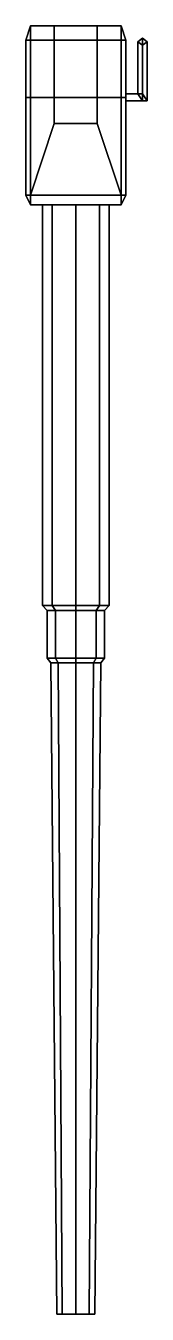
# Model space of a CAD drawing. Extents: x -0.21 to 0.3, y -4.03 to 1.37.
import ezdxf

# ---------------------------------------------------------------- set-up
doc = ezdxf.new("R2010")
doc.units = 0
doc.layers.add('GUN', color=1, linetype='CONTINUOUS')

msp = doc.modelspace()

# ---------------------------------------------------------------- linework, layer by layer
at = {"layer": 'GUN'}
for points in [[(-0.21, 1.31, 0.17), (-0.19, 1.37, 0.17), (-0.19, 1.37, -0.18), (-0.21, 1.31, -0.21)], [(-0.19, 1.31, 0.22), (-0.19, 1.37, 0.17), (-0.19, 1.37, 0.17), (-0.21, 1.31, 0.17)], [(0.19, 1.37, -0.18), (0.21, 1.31, -0.21), (-0.21, 1.31, -0.21), (-0.19, 1.37, -0.18)], [(-0.09, 1.31, 0.22), (-0.09, 1.37, 0.17), (-0.19, 1.37, 0.17), (-0.19, 1.31, 0.22)], [(-0.09, 1.37, 0.17), (-0.09, 1.37, -0.13), (-0.19, 1.37, -0.18), (-0.19, 1.37, 0.17)], [(0.09, 1.37, -0.13), (0.19, 1.37, -0.18), (-0.19, 1.37, -0.18), (-0.09, 1.37, -0.13)], [(0.09, 1.37, -0.13), (-0.09, 1.37, -0.13), (-0.09, 0.96, -0.13), (0.09, 0.96, -0.13)], [(-0.09, 1.37, -0.13), (-0.09, 1.37, 0.17), (-0.09, 0.96, 0.22), (-0.09, 0.96, -0.13)], [(-0.09, 0.96, 0.22), (-0.09, 0.96, 0.22), (-0.09, 1.37, 0.17), (-0.09, 1.31, 0.22)], [(0.19, 1.31, 0.22), (0.19, 1.37, 0.17), (0.09, 1.37, 0.17), (0.09, 1.31, 0.22)], [(0.19, 1.37, 0.17), (0.19, 1.37, -0.18), (0.09, 1.37, -0.13), (0.09, 1.37, 0.17)], [(0.09, 1.31, 0.22), (0.09, 1.37, 0.17), (0.09, 0.96, 0.22)], [(0.09, 1.37, 0.17), (0.09, 1.37, -0.13), (0.09, 0.96, -0.13), (0.09, 0.96, 0.22)], [(0.19, 1.31, 0.22), (0.21, 1.31, 0.17), (0.19, 1.37, 0.17), (0.19, 1.31, 0.22)], [(0.21, 1.31, 0.17), (0.21, 1.31, -0.21), (0.19, 1.37, -0.18), (0.19, 1.37, 0.17)], [(0.21, 1.31, -0.21), (0.21, 1.07, -0.35), (-0.21, 1.07, -0.35), (-0.21, 1.31, -0.21)], [(-0.19, 1.31, 0.22), (-0.21, 1.31, 0.17), (-0.21, 0.66, 0.17), (-0.19, 0.66, 0.22)], [(-0.21, 0.66, -0.35), (-0.21, 0.66, 0.17), (-0.21, 1.31, -0.21), (-0.21, 1.07, -0.35)], [(-0.21, 0.66, 0.17), (-0.21, 0.66, 0.17), (-0.21, 1.31, 0.17), (-0.21, 1.31, -0.21)], [(-0.09, 1.31, 0.22), (-0.19, 1.31, 0.22), (-0.19, 0.66, 0.22), (-0.09, 0.96, 0.22)], [(0.19, 1.31, 0.22), (0.09, 1.31, 0.22), (0.09, 0.96, 0.22), (0.19, 0.66, 0.22)], [(0.21, 1.31, 0.17), (0.19, 1.31, 0.22), (0.19, 0.66, 0.22), (0.21, 0.66, 0.17)], [(0.21, 0.66, 0.17), (0.21, 0.66, -0.35), (0.21, 1.07, -0.35), (0.21, 1.31, -0.21)], [(0.21, 1.31, 0.17), (0.21, 0.66, 0.17), (0.21, 1.31, -0.21), (0.21, 1.31, 0.17)], [(0.26, 1.3033, 0.0733), (0.28, 1.3175, 0.0592), (0.28, 1.0841, -0.1741), (0.26, 1.0841, -0.1459)], [(0.28, 1.2892, 0.0875), (0.3, 1.3033, 0.0733), (0.28, 1.3175, 0.0592), (0.26, 1.3033, 0.0733)], [(0.28, 1.2892, 0.0875), (0.26, 1.3033, 0.0733), (0.26, 1.0841, -0.1459), (0.28, 1.0559, -0.1459)], [(0.28, 1.3175, 0.0592), (0.3, 1.3033, 0.0733), (0.3, 1.0559, -0.1741), (0.28, 1.0841, -0.1741)], [(0.3, 1.3033, 0.0733), (0.28, 1.2892, 0.0875), (0.28, 1.0559, -0.1459), (0.3, 1.0559, -0.1741)], [(0.28, 1.0559, -0.1459), (0.26, 1.0841, -0.1459), (0.21, 1.0841, -0.1459), (0.21, 1.0559, -0.1459)], [(0.26, 1.0841, -0.1459), (0.28, 1.0841, -0.1741), (0.21, 1.0841, -0.1741), (0.21, 1.0841, -0.1459)], [(0.28, 1.0841, -0.1741), (0.3, 1.0559, -0.1741), (0.21, 1.0559, -0.1741), (0.21, 1.0841, -0.1741)], [(0.21, 0.66, -0.35), (-0.21, 0.66, -0.35), (-0.21, 1.07, -0.35), (0.21, 1.07, -0.35)], [(0.3, 1.0559, -0.1741), (0.28, 1.0559, -0.1459), (0.21, 1.0559, -0.1459), (0.21, 1.0559, -0.1741)], [(0.09, 0.96, 0.22), (-0.09, 0.96, 0.22), (-0.19, 0.66, 0.22), (0.19, 0.66, 0.22)], [(0.09, 0.96, -0.13), (-0.09, 0.96, -0.13), (-0.09, 0.96, 0.22), (0.09, 0.96, 0.22)], [(0.19, 0.62, -0.3), (-0.19, 0.62, -0.3), (-0.21, 0.66, -0.35), (0.21, 0.66, -0.35)], [(-0.19, 0.62, 0.17), (-0.21, 0.66, 0.17), (-0.21, 0.66, -0.35), (-0.19, 0.62, -0.3)], [(-0.19, 0.66, 0.22), (-0.19, 0.66, 0.22), (-0.21, 0.66, 0.17), (-0.19, 0.62, 0.17)], [(0.19, 0.66, 0.22), (-0.19, 0.66, 0.22), (-0.19, 0.62, 0.17), (0.19, 0.62, 0.17)], [(0.21, 0.66, 0.17), (0.19, 0.62, 0.17), (0.19, 0.62, -0.3), (0.21, 0.66, -0.35)], [(0.21, 0.66, 0.17), (0.19, 0.66, 0.22), (0.19, 0.62, 0.17)], [(0.19, 0.62, 0.17), (-0.19, 0.62, 0.17), (-0.19, 0.62, -0.3), (0.19, 0.62, -0.3)], [(-0.099, 0.62, 0.089), (-0.14, 0.62, -0.01), (-0.14, -1.06, -0.01), (-0.099, -1.06, 0.089)], [(-0.14, 0.62, -0.01), (-0.099, 0.62, -0.109), (-0.099, -1.06, -0.109), (-0.14, -1.06, -0.01)], [(0, 0.62, 0.13), (-0.099, 0.62, 0.089), (-0.099, -1.06, 0.089), (0, -1.06, 0.13)], [(-0.099, 0.62, -0.109), (0, 0.62, -0.15), (0, -1.06, -0.15), (-0.099, -1.06, -0.109)], [(0.099, 0.62, 0.089), (0, 0.62, 0.13), (0, -1.06, 0.13), (0.099, -1.06, 0.089)], [(0, 0.62, -0.15), (0.099, 0.62, -0.109), (0.099, -1.06, -0.109), (0, -1.06, -0.15)], [(0.14, 0.62, -0.01), (0.099, 0.62, 0.089), (0.099, -1.06, 0.089), (0.14, -1.06, -0.01)], [(0.099, 0.62, -0.109), (0.14, 0.62, -0.01), (0.14, -1.06, -0.01), (0.099, -1.06, -0.109)], [(-0.0849, -1.08, -0.0949), (-0.12, -1.08, -0.01), (-0.14, -1.06, -0.01), (-0.099, -1.06, -0.109)], [(-0.12, -1.08, -0.01), (-0.0849, -1.08, 0.0749), (-0.099, -1.06, 0.089), (-0.14, -1.06, -0.01)], [(-0.0849, -1.08, 0.0749), (-0.12, -1.08, -0.01), (-0.12, -1.28, -0.01), (-0.0849, -1.28, 0.0749)], [(-0.12, -1.08, -0.01), (-0.0849, -1.08, -0.0949), (-0.0849, -1.28, -0.0949), (-0.12, -1.28, -0.01)], [(0, -1.08, -0.13), (-0.0849, -1.08, -0.0949), (-0.099, -1.06, -0.109), (0, -1.06, -0.15)], [(-0.0849, -1.08, 0.0749), (0, -1.08, 0.11), (0, -1.06, 0.13), (-0.099, -1.06, 0.089)], [(0, -1.08, 0.11), (-0.0849, -1.08, 0.0749), (-0.0849, -1.28, 0.0749), (0, -1.28, 0.11)], [(-0.0849, -1.08, -0.0949), (0, -1.08, -0.13), (0, -1.28, -0.13), (-0.0849, -1.28, -0.0949)], [(0.0849, -1.08, -0.0949), (0, -1.08, -0.13), (0, -1.06, -0.15), (0.099, -1.06, -0.109)], [(0, -1.08, 0.11), (0.0849, -1.08, 0.0749), (0.099, -1.06, 0.089), (0, -1.06, 0.13)], [(0.0849, -1.08, 0.0749), (0, -1.08, 0.11), (0, -1.28, 0.11), (0.0849, -1.28, 0.0749)], [(0, -1.08, -0.13), (0.0849, -1.08, -0.0949), (0.0849, -1.28, -0.0949), (0, -1.28, -0.13)], [(0.12, -1.08, -0.01), (0.0849, -1.08, -0.0949), (0.099, -1.06, -0.109), (0.14, -1.06, -0.01)], [(0.0849, -1.08, 0.0749), (0.12, -1.08, -0.01), (0.14, -1.06, -0.01), (0.099, -1.06, 0.089)], [(0.12, -1.08, -0.01), (0.0849, -1.08, 0.0749), (0.0849, -1.28, 0.0749), (0.12, -1.28, -0.01)], [(0.0849, -1.08, -0.0949), (0.12, -1.08, -0.01), (0.12, -1.28, -0.01), (0.0849, -1.28, -0.0949)], [(-0.0742, -1.3, -0.0842), (-0.105, -1.3, -0.01), (-0.12, -1.28, -0.01), (-0.0849, -1.28, -0.0949)], [(-0.105, -1.3, -0.01), (-0.0742, -1.3, 0.0642), (-0.0849, -1.28, 0.0749), (-0.12, -1.28, -0.01)], [(0, -1.3, -0.115), (-0.0742, -1.3, -0.0842), (-0.0849, -1.28, -0.0949), (0, -1.28, -0.13)], [(-0.0742, -1.3, 0.0642), (0, -1.3, 0.095), (0, -1.28, 0.11), (-0.0849, -1.28, 0.0749)], [(0.0742, -1.3, -0.0842), (0, -1.3, -0.115), (0, -1.28, -0.13), (0.0849, -1.28, -0.0949)], [(0, -1.3, 0.095), (0.0742, -1.3, 0.0642), (0.0849, -1.28, 0.0749), (0, -1.28, 0.11)], [(0.105, -1.3, -0.01), (0.0742, -1.3, -0.0842), (0.0849, -1.28, -0.0949), (0.12, -1.28, -0.01)], [(0.0742, -1.3, 0.0642), (0.105, -1.3, -0.01), (0.12, -1.28, -0.01), (0.0849, -1.28, 0.0749)], [(-0.0566, -4.03, -0.0666), (-0.08, -4.03, -0.01), (-0.105, -1.3, -0.01), (-0.0742, -1.3, -0.0842)], [(-0.08, -4.03, -0.01), (-0.0566, -4.03, 0.0466), (-0.0742, -1.3, 0.0642), (-0.105, -1.3, -0.01)], [(0, -4.03, -0.09), (-0.0566, -4.03, -0.0666), (-0.0742, -1.3, -0.0842), (0, -1.3, -0.115)], [(-0.0566, -4.03, 0.0466), (0, -4.03, 0.07), (0, -1.3, 0.095), (-0.0742, -1.3, 0.0642)], [(0.0566, -4.03, -0.0666), (0, -4.03, -0.09), (0, -1.3, -0.115), (0.0742, -1.3, -0.0842)], [(0, -4.03, 0.07), (0.0566, -4.03, 0.0466), (0.0742, -1.3, 0.0642), (0, -1.3, 0.095)], [(0.08, -4.03, -0.01), (0.0566, -4.03, -0.0666), (0.0742, -1.3, -0.0842), (0.105, -1.3, -0.01)], [(0.0566, -4.03, 0.0466), (0.08, -4.03, -0.01), (0.105, -1.3, -0.01), (0.0742, -1.3, 0.0642)], [(0, -4.03, 0.07), (-0.0566, -4.03, 0.0466), (-0.08, -4.03, -0.01), (0.0566, -4.03, 0.0466)], [(0.0566, -4.03, 0.0466), (-0.08, -4.03, -0.01), (-0.0566, -4.03, -0.0666), (0.08, -4.03, -0.01)], [(0.08, -4.03, -0.01), (-0.0566, -4.03, -0.0666), (0, -4.03, -0.09), (0.0566, -4.03, -0.0666)]]:
    msp.add_3dface(points, dxfattribs=at)

doc.saveas('drawing.dxf')
